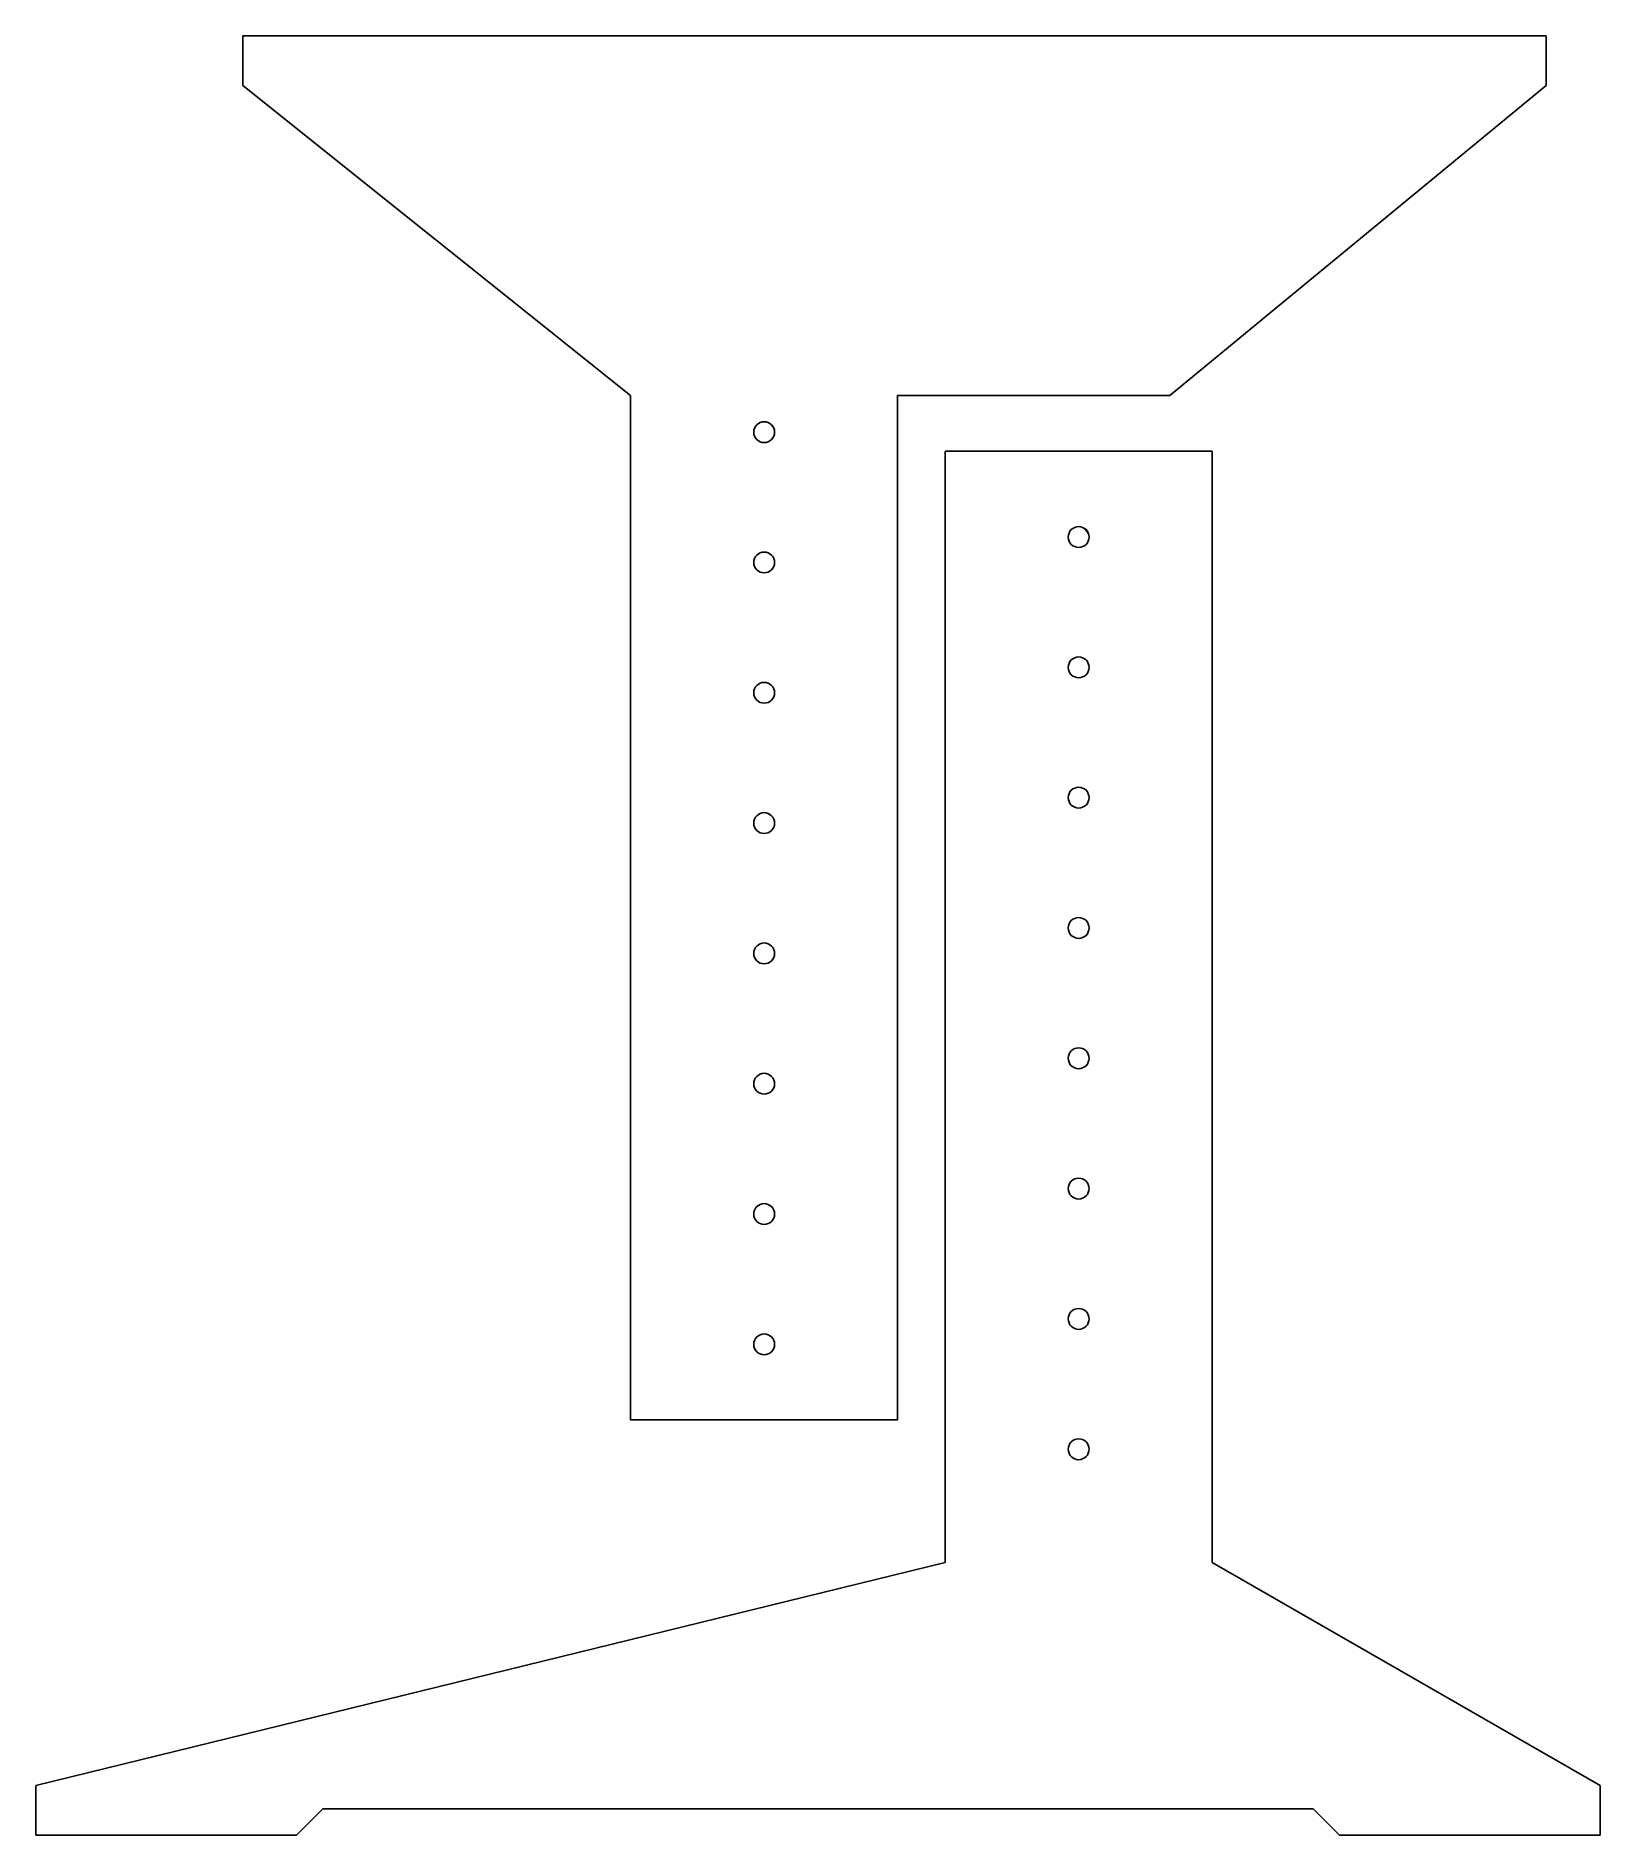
# Model space of a CAD drawing. Header units: millimetres. Extents: x 0 to 60, y 0 to 69.
import ezdxf

# ---------------------------------------------------------------- set-up
doc = ezdxf.new("R2010")
doc.units = ezdxf.units.MM
doc.header["$MEASUREMENT"] = 0
doc.layers.add('Default', color=18, linetype='Continuous', true_color=0x000000)
doc.layers.add('Make2D$visible$lines', color=18, linetype='Continuous', true_color=0x000000)

msp = doc.modelspace()

# ---------------------------------------------------------------- linework, layer by layer
at = {"layer": 'Default'}
for p, q in [((7.934, 67.125), (7.934, 69.025)), ((7.934, 69.025), (57.934, 69.025)), ((57.934, 69.025), (57.934, 67.125)), ((22.813, 55.225), (7.934, 67.125)), ((57.934, 67.125), (43.495, 55.225)), ((22.813, 15.925), (22.813, 55.225)), ((43.495, 55.225), (33.056, 55.225)), ((33.056, 55.225), (33.056, 15.925)), ((33.056, 15.925), (22.813, 15.925))]:
    msp.add_line(p, q, dxfattribs=at)
at = {"layer": 'Make2D$visible$lines'}
for p, q in [((27.542, 53.904), (27.535, 53.826)), ((27.565, 53.979), (27.542, 53.904)), ((27.602, 54.048), (27.565, 53.979)), ((27.652, 54.109), (27.602, 54.048)), ((27.712, 54.159), (27.652, 54.109)), ((27.781, 54.196), (27.712, 54.159)), ((27.856, 54.219), (27.781, 54.196)), ((27.935, 54.226), (27.856, 54.219)), ((28.013, 54.219), (27.935, 54.226)), ((28.088, 54.196), (28.013, 54.219)), ((28.157, 54.159), (28.088, 54.196)), ((28.217, 54.109), (28.157, 54.159)), ((28.267, 54.048), (28.217, 54.109)), ((28.304, 53.979), (28.267, 54.048)), ((28.327, 53.904), (28.304, 53.979)), ((28.335, 53.826), (28.327, 53.904)), ((27.535, 53.826), (27.542, 53.748)), ((27.542, 53.748), (27.565, 53.673)), ((27.565, 53.673), (27.602, 53.604)), ((27.602, 53.604), (27.652, 53.543)), ((27.652, 53.543), (27.712, 53.494)), ((27.712, 53.494), (27.781, 53.457)), ((27.781, 53.457), (27.856, 53.434)), ((27.856, 53.434), (27.935, 53.426)), ((27.935, 53.426), (28.013, 53.434)), ((28.013, 53.434), (28.088, 53.457)), ((28.088, 53.457), (28.157, 53.494)), ((28.157, 53.494), (28.217, 53.543)), ((28.217, 53.543), (28.267, 53.604)), ((28.267, 53.604), (28.304, 53.673)), ((28.304, 53.673), (28.327, 53.748)), ((28.327, 53.748), (28.335, 53.826)), ((34.878, 10.459), (34.878, 53.1)), ((34.878, 53.1), (45.122, 53.1)), ((45.122, 53.1), (45.122, 10.459)), ((39.608, 49.879), (39.6, 49.801)), ((39.6, 49.801), (39.608, 49.723)), ((39.63, 49.954), (39.608, 49.879)), ((39.608, 49.723), (39.63, 49.648)), ((39.667, 50.023), (39.63, 49.954)), ((39.717, 50.084), (39.667, 50.023)), ((39.778, 50.134), (39.717, 50.084)), ((39.847, 50.171), (39.778, 50.134)), ((39.922, 50.193), (39.847, 50.171)), ((40, 50.201), (39.922, 50.193)), ((40.078, 50.193), (40, 50.201)), ((40.153, 50.171), (40.078, 50.193)), ((40.222, 50.134), (40.153, 50.171)), ((40.222, 50.134), (40.283, 50.084)), ((40.37, 49.954), (40.222, 50.134)), ((40.283, 50.084), (40.333, 50.023)), ((40.333, 50.023), (40.37, 49.954)), ((40.392, 49.879), (40.37, 49.954)), ((40.37, 49.648), (40.392, 49.723)), ((40.4, 49.801), (40.392, 49.879)), ((40.392, 49.723), (40.4, 49.801)), ((27.602, 49.048), (27.565, 48.979)), ((27.652, 49.109), (27.602, 49.048)), ((27.712, 49.159), (27.652, 49.109)), ((27.781, 49.196), (27.712, 49.159)), ((27.856, 49.219), (27.781, 49.196)), ((27.935, 49.226), (27.856, 49.219)), ((28.013, 49.219), (27.935, 49.226)), ((28.088, 49.196), (28.013, 49.219)), ((28.157, 49.159), (28.088, 49.196)), ((28.217, 49.109), (28.157, 49.159)), ((28.267, 49.048), (28.217, 49.109)), ((28.304, 48.979), (28.267, 49.048)), ((39.63, 49.648), (39.667, 49.579)), ((39.667, 49.579), (39.717, 49.518)), ((39.717, 49.518), (39.778, 49.469)), ((39.778, 49.469), (39.847, 49.432)), ((39.847, 49.432), (39.922, 49.409)), ((39.922, 49.409), (40, 49.401)), ((40, 49.401), (40.078, 49.409)), ((40.078, 49.409), (40.153, 49.432)), ((40.153, 49.432), (40.222, 49.469)), ((40.222, 49.469), (40.283, 49.518)), ((40.283, 49.518), (40.333, 49.579)), ((40.333, 49.579), (40.37, 49.648)), ((27.542, 48.904), (27.535, 48.826)), ((27.535, 48.826), (27.542, 48.748)), ((27.565, 48.979), (27.542, 48.904)), ((27.542, 48.748), (27.565, 48.673)), ((27.565, 48.673), (27.602, 48.604)), ((27.602, 48.604), (27.652, 48.543)), ((27.652, 48.543), (27.712, 48.494)), ((27.712, 48.494), (27.781, 48.457)), ((27.781, 48.457), (27.856, 48.434)), ((27.856, 48.434), (27.935, 48.426)), ((27.935, 48.426), (28.013, 48.434)), ((28.013, 48.434), (28.088, 48.457)), ((28.088, 48.457), (28.157, 48.494)), ((28.157, 48.494), (28.217, 48.543)), ((28.217, 48.543), (28.267, 48.604)), ((28.267, 48.604), (28.304, 48.673)), ((28.327, 48.904), (28.304, 48.979)), ((28.304, 48.673), (28.327, 48.748)), ((28.335, 48.826), (28.327, 48.904)), ((28.327, 48.748), (28.335, 48.826)), ((39.6, 44.801), (39.608, 44.879)), ((39.608, 44.879), (39.63, 44.954)), ((39.63, 44.954), (39.667, 45.023)), ((39.667, 45.023), (39.717, 45.084)), ((39.717, 45.084), (39.778, 45.134)), ((39.778, 45.134), (39.847, 45.171)), ((39.847, 45.171), (39.922, 45.193)), ((39.922, 45.193), (40, 45.201)), ((40, 45.201), (40.078, 45.193)), ((40.078, 45.193), (40.153, 45.171)), ((40.153, 45.171), (40.222, 45.134)), ((40.222, 45.134), (40.283, 45.084)), ((40.283, 45.084), (40.333, 45.023)), ((40.333, 45.023), (40.37, 44.954)), ((40.37, 44.954), (40.392, 44.879)), ((40.392, 44.879), (40.4, 44.801)), ((27.781, 44.196), (27.712, 44.159)), ((27.856, 44.219), (27.781, 44.196)), ((27.935, 44.226), (27.856, 44.219)), ((28.013, 44.219), (27.935, 44.226)), ((28.088, 44.196), (28.013, 44.219)), ((28.157, 44.159), (28.088, 44.196)), ((39.608, 44.723), (39.6, 44.801)), ((39.63, 44.648), (39.608, 44.723)), ((39.667, 44.579), (39.63, 44.648)), ((39.717, 44.518), (39.667, 44.579)), ((39.778, 44.469), (39.717, 44.518)), ((39.847, 44.432), (39.778, 44.469)), ((39.922, 44.409), (39.847, 44.432)), ((40, 44.401), (39.922, 44.409)), ((40.078, 44.409), (40, 44.401)), ((40.153, 44.432), (40.078, 44.409)), ((40.222, 44.469), (40.153, 44.432)), ((40.283, 44.518), (40.222, 44.469)), ((40.333, 44.579), (40.283, 44.518)), ((40.37, 44.648), (40.333, 44.579)), ((40.392, 44.723), (40.37, 44.648)), ((40.4, 44.801), (40.392, 44.723)), ((27.542, 43.904), (27.535, 43.826)), ((27.535, 43.826), (27.542, 43.748)), ((27.565, 43.979), (27.542, 43.904)), ((27.542, 43.748), (27.565, 43.673)), ((27.602, 44.048), (27.565, 43.979)), ((27.565, 43.673), (27.602, 43.604)), ((27.652, 44.109), (27.602, 44.048)), ((27.602, 43.604), (27.652, 43.543)), ((27.712, 44.159), (27.652, 44.109)), ((27.652, 43.543), (27.712, 43.494)), ((27.712, 43.494), (27.781, 43.457)), ((28.088, 43.457), (28.157, 43.494)), ((28.217, 44.109), (28.157, 44.159)), ((28.157, 43.494), (28.217, 43.543)), ((28.267, 44.048), (28.217, 44.109)), ((28.217, 43.543), (28.267, 43.604)), ((28.304, 43.979), (28.267, 44.048)), ((28.267, 43.604), (28.304, 43.673)), ((28.327, 43.904), (28.304, 43.979)), ((28.304, 43.673), (28.327, 43.748)), ((28.335, 43.826), (28.327, 43.904)), ((28.327, 43.748), (28.335, 43.826)), ((27.781, 43.457), (27.856, 43.434)), ((27.856, 43.434), (27.935, 43.426)), ((27.935, 43.426), (28.013, 43.434)), ((28.013, 43.434), (28.088, 43.457)), ((39.667, 40.023), (39.717, 40.084)), ((39.717, 40.084), (39.778, 40.134)), ((39.778, 40.134), (39.847, 40.171)), ((39.847, 40.171), (39.922, 40.193)), ((39.922, 40.193), (40, 40.201)), ((40, 40.201), (40.078, 40.193)), ((40.078, 40.193), (40.153, 40.171)), ((40.153, 40.171), (40.222, 40.134)), ((40.222, 40.134), (40.283, 40.084)), ((40.283, 40.084), (40.333, 40.023)), ((39.6, 39.801), (39.608, 39.879)), ((39.608, 39.723), (39.6, 39.801)), ((39.608, 39.879), (39.63, 39.954)), ((39.63, 39.648), (39.608, 39.723)), ((39.63, 39.954), (39.667, 40.023)), ((39.667, 39.579), (39.63, 39.648)), ((39.717, 39.518), (39.667, 39.579)), ((39.778, 39.469), (39.717, 39.518)), ((39.847, 39.432), (39.778, 39.469)), ((39.922, 39.409), (39.847, 39.432)), ((40, 39.401), (39.922, 39.409)), ((40.078, 39.409), (40, 39.401)), ((40.153, 39.432), (40.078, 39.409)), ((40.222, 39.469), (40.153, 39.432)), ((40.283, 39.518), (40.222, 39.469)), ((40.333, 39.579), (40.283, 39.518)), ((40.333, 40.023), (40.37, 39.954)), ((40.37, 39.648), (40.333, 39.579)), ((40.37, 39.954), (40.392, 39.879)), ((40.392, 39.723), (40.37, 39.648)), ((40.392, 39.879), (40.4, 39.801)), ((40.4, 39.801), (40.392, 39.723)), ((27.542, 38.904), (27.535, 38.826)), ((27.535, 38.826), (27.542, 38.748)), ((27.565, 38.979), (27.542, 38.904)), ((27.542, 38.748), (27.565, 38.673)), ((27.602, 39.048), (27.565, 38.979)), ((27.565, 38.673), (27.602, 38.604)), ((27.652, 39.109), (27.602, 39.048)), ((27.712, 39.159), (27.652, 39.109)), ((27.781, 39.196), (27.712, 39.159)), ((27.856, 39.219), (27.781, 39.196)), ((27.935, 39.226), (27.856, 39.219)), ((28.013, 39.219), (27.935, 39.226)), ((28.088, 39.196), (28.013, 39.219)), ((28.157, 39.159), (28.088, 39.196)), ((28.217, 39.109), (28.157, 39.159)), ((28.267, 39.048), (28.217, 39.109)), ((28.304, 38.979), (28.267, 39.048)), ((28.267, 38.604), (28.304, 38.673)), ((28.327, 38.904), (28.304, 38.979)), ((28.304, 38.673), (28.327, 38.748)), ((28.335, 38.826), (28.327, 38.904)), ((28.327, 38.748), (28.335, 38.826)), ((27.602, 38.604), (27.652, 38.543)), ((27.652, 38.543), (27.712, 38.494)), ((27.712, 38.494), (27.781, 38.457)), ((27.781, 38.457), (27.856, 38.434)), ((27.856, 38.434), (27.935, 38.426)), ((27.935, 38.426), (28.013, 38.434)), ((28.013, 38.434), (28.088, 38.457)), ((28.088, 38.457), (28.157, 38.494)), ((28.157, 38.494), (28.217, 38.543)), ((28.217, 38.543), (28.267, 38.604)), ((39.6, 34.801), (39.608, 34.879)), ((39.608, 34.723), (39.6, 34.801)), ((39.608, 34.879), (39.63, 34.954)), ((39.63, 34.648), (39.608, 34.723)), ((39.63, 34.954), (39.667, 35.023)), ((39.667, 34.579), (39.63, 34.648)), ((39.667, 35.023), (39.717, 35.084)), ((39.717, 34.518), (39.667, 34.579)), ((39.717, 35.084), (39.778, 35.134)), ((39.778, 34.469), (39.717, 34.518)), ((39.778, 35.134), (39.847, 35.171)), ((39.847, 35.171), (39.922, 35.193)), ((39.922, 35.193), (40, 35.201)), ((40, 35.201), (40.078, 35.193)), ((40.078, 35.193), (40.153, 35.171)), ((40.153, 35.171), (40.222, 35.134)), ((40.222, 35.134), (40.283, 35.084)), ((40.283, 34.518), (40.222, 34.469)), ((40.283, 35.084), (40.333, 35.023)), ((40.333, 34.579), (40.283, 34.518)), ((40.333, 35.023), (40.37, 34.954)), ((40.37, 34.648), (40.333, 34.579)), ((40.37, 34.954), (40.392, 34.879)), ((40.392, 34.723), (40.37, 34.648)), ((40.392, 34.879), (40.4, 34.801)), ((40.4, 34.801), (40.392, 34.723)), ((27.542, 33.904), (27.535, 33.826)), ((27.535, 33.826), (27.542, 33.748)), ((27.565, 33.979), (27.542, 33.904)), ((27.602, 34.048), (27.565, 33.979)), ((27.652, 34.109), (27.602, 34.048)), ((27.712, 34.159), (27.652, 34.109)), ((27.781, 34.196), (27.712, 34.159)), ((27.856, 34.219), (27.781, 34.196)), ((27.935, 34.226), (27.856, 34.219)), ((28.013, 34.219), (27.935, 34.226)), ((28.088, 34.196), (28.013, 34.219)), ((28.157, 34.159), (28.088, 34.196)), ((28.217, 34.109), (28.157, 34.159)), ((28.267, 34.048), (28.217, 34.109)), ((28.304, 33.979), (28.267, 34.048)), ((28.327, 33.904), (28.304, 33.979)), ((28.335, 33.826), (28.327, 33.904)), ((28.327, 33.748), (28.335, 33.826)), ((39.847, 34.432), (39.778, 34.469)), ((39.922, 34.409), (39.847, 34.432)), ((40, 34.401), (39.922, 34.409)), ((40.078, 34.409), (40, 34.401)), ((40.153, 34.432), (40.078, 34.409)), ((40.222, 34.469), (40.153, 34.432)), ((27.542, 33.748), (27.565, 33.673)), ((27.565, 33.673), (27.602, 33.604)), ((27.602, 33.604), (27.652, 33.543)), ((27.652, 33.543), (27.712, 33.494)), ((27.712, 33.494), (27.781, 33.457)), ((27.781, 33.457), (27.856, 33.434)), ((27.856, 33.434), (27.935, 33.426)), ((27.935, 33.426), (28.013, 33.434)), ((28.013, 33.434), (28.088, 33.457)), ((28.088, 33.457), (28.157, 33.494)), ((28.157, 33.494), (28.217, 33.543)), ((28.217, 33.543), (28.267, 33.604)), ((28.267, 33.604), (28.304, 33.673)), ((28.304, 33.673), (28.327, 33.748)), ((39.6, 29.801), (39.608, 29.879)), ((39.608, 29.723), (39.6, 29.801)), ((39.608, 29.879), (39.63, 29.954)), ((39.63, 29.648), (39.608, 29.723)), ((39.63, 29.954), (39.667, 30.023)), ((39.667, 30.023), (39.717, 30.084)), ((39.717, 30.084), (39.778, 30.134)), ((39.778, 30.134), (39.847, 30.171)), ((39.847, 30.171), (39.922, 30.193)), ((39.922, 30.193), (40, 30.201)), ((40, 30.201), (40.078, 30.193)), ((40.078, 30.193), (40.153, 30.171)), ((40.153, 30.171), (40.222, 30.134)), ((40.222, 30.134), (40.283, 30.084)), ((40.283, 30.084), (40.333, 30.023)), ((40.333, 30.023), (40.37, 29.954)), ((40.37, 29.954), (40.392, 29.879)), ((40.392, 29.723), (40.37, 29.648)), ((40.392, 29.879), (40.4, 29.801)), ((40.4, 29.801), (40.392, 29.723)), ((27.602, 29.048), (27.565, 28.979)), ((27.652, 29.109), (27.602, 29.048)), ((27.712, 29.159), (27.652, 29.109)), ((27.781, 29.196), (27.712, 29.159)), ((27.856, 29.219), (27.781, 29.196)), ((27.935, 29.226), (27.856, 29.219)), ((28.013, 29.219), (27.935, 29.226)), ((28.088, 29.196), (28.013, 29.219)), ((28.157, 29.159), (28.088, 29.196)), ((28.217, 29.109), (28.157, 29.159)), ((28.267, 29.048), (28.217, 29.109)), ((28.304, 28.979), (28.267, 29.048)), ((39.667, 29.579), (39.63, 29.648)), ((39.717, 29.518), (39.667, 29.579)), ((39.778, 29.469), (39.717, 29.518)), ((39.847, 29.432), (39.778, 29.469)), ((39.922, 29.409), (39.847, 29.432)), ((40, 29.401), (39.922, 29.409)), ((40.078, 29.409), (40, 29.401)), ((40.153, 29.432), (40.078, 29.409)), ((40.222, 29.469), (40.153, 29.432)), ((40.283, 29.518), (40.222, 29.469)), ((40.333, 29.579), (40.283, 29.518)), ((40.37, 29.648), (40.333, 29.579)), ((27.542, 28.904), (27.535, 28.826)), ((27.535, 28.826), (27.542, 28.748)), ((27.565, 28.979), (27.542, 28.904)), ((27.542, 28.748), (27.565, 28.673)), ((27.565, 28.673), (27.602, 28.604)), ((27.602, 28.604), (27.652, 28.543)), ((27.652, 28.543), (27.712, 28.494)), ((27.712, 28.494), (27.781, 28.457)), ((27.781, 28.457), (27.856, 28.434)), ((27.856, 28.434), (27.935, 28.426)), ((27.935, 28.426), (28.013, 28.434)), ((28.013, 28.434), (28.088, 28.457)), ((28.088, 28.457), (28.157, 28.494)), ((28.157, 28.494), (28.217, 28.543)), ((28.217, 28.543), (28.267, 28.604)), ((28.267, 28.604), (28.304, 28.673)), ((28.327, 28.904), (28.304, 28.979)), ((28.304, 28.673), (28.327, 28.748)), ((28.335, 28.826), (28.327, 28.904)), ((28.327, 28.748), (28.335, 28.826)), ((39.608, 24.879), (39.6, 24.801)), ((39.63, 24.954), (39.608, 24.879)), ((39.667, 25.023), (39.63, 24.954)), ((39.717, 25.084), (39.667, 25.023)), ((39.778, 25.134), (39.717, 25.084)), ((39.847, 25.171), (39.778, 25.134)), ((39.922, 25.193), (39.847, 25.171)), ((40, 25.201), (39.922, 25.193)), ((40.078, 25.193), (40, 25.201)), ((40.153, 25.171), (40.078, 25.193)), ((40.222, 25.134), (40.153, 25.171)), ((40.283, 25.084), (40.222, 25.134)), ((40.333, 25.023), (40.283, 25.084)), ((40.37, 24.954), (40.333, 25.023)), ((40.392, 24.879), (40.37, 24.954)), ((40.4, 24.801), (40.392, 24.879)), ((27.712, 24.159), (27.652, 24.109)), ((27.781, 24.196), (27.712, 24.159)), ((27.856, 24.219), (27.781, 24.196)), ((27.935, 24.226), (27.856, 24.219)), ((28.013, 24.219), (27.935, 24.226)), ((28.088, 24.196), (28.013, 24.219)), ((28.157, 24.159), (28.088, 24.196)), ((28.217, 24.109), (28.157, 24.159)), ((39.6, 24.801), (39.608, 24.723)), ((39.608, 24.723), (39.63, 24.648)), ((39.63, 24.648), (39.667, 24.579)), ((39.667, 24.579), (39.717, 24.518)), ((39.717, 24.518), (39.778, 24.469)), ((39.778, 24.469), (39.847, 24.432)), ((39.847, 24.432), (39.922, 24.409)), ((39.922, 24.409), (40, 24.401)), ((40, 24.401), (40.078, 24.409)), ((40.078, 24.409), (40.153, 24.432)), ((40.153, 24.432), (40.222, 24.469)), ((40.222, 24.469), (40.283, 24.518)), ((40.283, 24.518), (40.333, 24.579)), ((40.333, 24.579), (40.37, 24.648)), ((40.37, 24.648), (40.392, 24.723)), ((40.392, 24.723), (40.4, 24.801)), ((27.542, 23.904), (27.535, 23.826)), ((27.535, 23.826), (27.542, 23.748)), ((27.565, 23.979), (27.542, 23.904)), ((27.542, 23.748), (27.565, 23.673)), ((27.602, 24.048), (27.565, 23.979)), ((27.565, 23.673), (27.602, 23.604)), ((27.652, 24.109), (27.602, 24.048)), ((27.602, 23.604), (27.652, 23.543)), ((27.652, 23.543), (27.712, 23.494)), ((27.712, 23.494), (27.781, 23.457)), ((28.088, 23.457), (28.157, 23.494)), ((28.157, 23.494), (28.217, 23.543)), ((28.267, 24.048), (28.217, 24.109)), ((28.217, 23.543), (28.267, 23.604)), ((28.304, 23.979), (28.267, 24.048)), ((28.267, 23.604), (28.304, 23.673)), ((28.327, 23.904), (28.304, 23.979)), ((28.304, 23.673), (28.327, 23.748)), ((28.335, 23.826), (28.327, 23.904)), ((28.327, 23.748), (28.335, 23.826)), ((27.781, 23.457), (27.856, 23.434)), ((27.856, 23.434), (27.935, 23.426)), ((27.935, 23.426), (28.013, 23.434)), ((28.013, 23.434), (28.088, 23.457)), ((39.667, 20.023), (39.63, 19.954)), ((39.717, 20.084), (39.667, 20.023)), ((39.778, 20.134), (39.717, 20.084)), ((39.847, 20.171), (39.778, 20.134)), ((39.922, 20.193), (39.847, 20.171)), ((40, 20.201), (39.922, 20.193)), ((40.078, 20.193), (40, 20.201)), ((40.153, 20.171), (40.078, 20.193)), ((40.222, 20.134), (40.153, 20.171)), ((40.283, 20.084), (40.222, 20.134)), ((40.333, 20.023), (40.283, 20.084)), ((40.37, 19.954), (40.333, 20.023)), ((39.608, 19.879), (39.6, 19.801)), ((39.6, 19.801), (39.608, 19.723)), ((39.63, 19.954), (39.608, 19.879)), ((39.608, 19.723), (39.63, 19.648)), ((39.63, 19.648), (39.667, 19.579)), ((39.667, 19.579), (39.717, 19.518)), ((39.717, 19.518), (39.778, 19.469)), ((39.778, 19.469), (39.847, 19.432)), ((39.847, 19.432), (39.922, 19.409)), ((39.922, 19.409), (40, 19.401)), ((40, 19.401), (40.078, 19.409)), ((40.078, 19.409), (40.153, 19.432)), ((40.153, 19.432), (40.222, 19.469)), ((40.222, 19.469), (40.283, 19.518)), ((40.283, 19.518), (40.333, 19.579)), ((40.333, 19.579), (40.37, 19.648)), ((40.392, 19.879), (40.37, 19.954)), ((40.37, 19.648), (40.392, 19.723)), ((40.4, 19.801), (40.392, 19.879)), ((40.392, 19.723), (40.4, 19.801)), ((27.535, 18.826), (27.542, 18.904)), ((27.542, 18.748), (27.535, 18.826)), ((27.542, 18.904), (27.565, 18.979)), ((27.565, 18.673), (27.542, 18.748)), ((27.565, 18.979), (27.602, 19.048)), ((27.602, 18.604), (27.565, 18.673)), ((27.602, 19.048), (27.652, 19.109)), ((27.652, 19.109), (27.712, 19.159)), ((27.712, 19.159), (27.781, 19.196)), ((27.781, 19.196), (27.856, 19.219)), ((27.856, 19.219), (27.935, 19.226)), ((27.935, 19.226), (28.013, 19.219)), ((28.013, 19.219), (28.088, 19.196)), ((28.088, 19.196), (28.157, 19.159)), ((28.157, 19.159), (28.217, 19.109)), ((28.217, 19.109), (28.267, 19.048)), ((28.267, 19.048), (28.304, 18.979)), ((28.304, 18.673), (28.267, 18.604)), ((28.304, 18.979), (28.327, 18.904)), ((28.327, 18.748), (28.304, 18.673)), ((28.327, 18.904), (28.335, 18.826)), ((28.335, 18.826), (28.327, 18.748)), ((27.652, 18.543), (27.602, 18.604)), ((27.712, 18.494), (27.652, 18.543)), ((27.781, 18.457), (27.712, 18.494)), ((27.856, 18.434), (27.781, 18.457)), ((27.935, 18.426), (27.856, 18.434)), ((28.013, 18.434), (27.935, 18.426)), ((28.088, 18.457), (28.013, 18.434)), ((28.157, 18.494), (28.088, 18.457)), ((28.217, 18.543), (28.157, 18.494)), ((28.267, 18.604), (28.217, 18.543)), ((39.847, 15.171), (39.922, 15.193)), ((39.922, 15.193), (40, 15.201)), ((40, 15.201), (40.078, 15.193)), ((40.078, 15.193), (40.153, 15.171)), ((39.6, 14.801), (39.608, 14.879)), ((39.608, 14.723), (39.6, 14.801)), ((39.608, 14.879), (39.63, 14.954)), ((39.63, 14.648), (39.608, 14.723)), ((39.63, 14.954), (39.667, 15.023)), ((39.667, 14.579), (39.63, 14.648)), ((39.667, 15.023), (39.717, 15.084)), ((39.717, 14.518), (39.667, 14.579)), ((39.717, 15.084), (39.778, 15.134)), ((39.778, 14.469), (39.717, 14.518)), ((39.778, 15.134), (39.847, 15.171)), ((40.153, 15.171), (40.222, 15.134)), ((40.222, 15.134), (40.283, 15.084)), ((40.283, 14.518), (40.222, 14.469)), ((40.283, 15.084), (40.333, 15.023)), ((40.333, 14.579), (40.283, 14.518)), ((40.333, 15.023), (40.37, 14.954)), ((40.37, 14.648), (40.333, 14.579)), ((40.37, 14.954), (40.392, 14.879)), ((40.392, 14.723), (40.37, 14.648)), ((40.392, 14.879), (40.4, 14.801)), ((40.4, 14.801), (40.392, 14.723)), ((39.847, 14.432), (39.778, 14.469)), ((39.922, 14.409), (39.847, 14.432)), ((40, 14.401), (39.922, 14.409)), ((40.078, 14.409), (40, 14.401)), ((40.153, 14.432), (40.078, 14.409)), ((40.222, 14.469), (40.153, 14.432)), ((0, 1.9), (34.878, 10.459)), ((45.122, 10.459), (60, 1.9)), ((0, 0), (0, 1.9)), ((60, 1.9), (60, 0)), ((11, 1), (10, 0)), ((49, 1), (11, 1)), ((50, 0), (49, 1)), ((10, 0), (0, 0)), ((60, 0), (50, 0))]:
    msp.add_line(p, q, dxfattribs=at)

doc.saveas('drawing.dxf')
